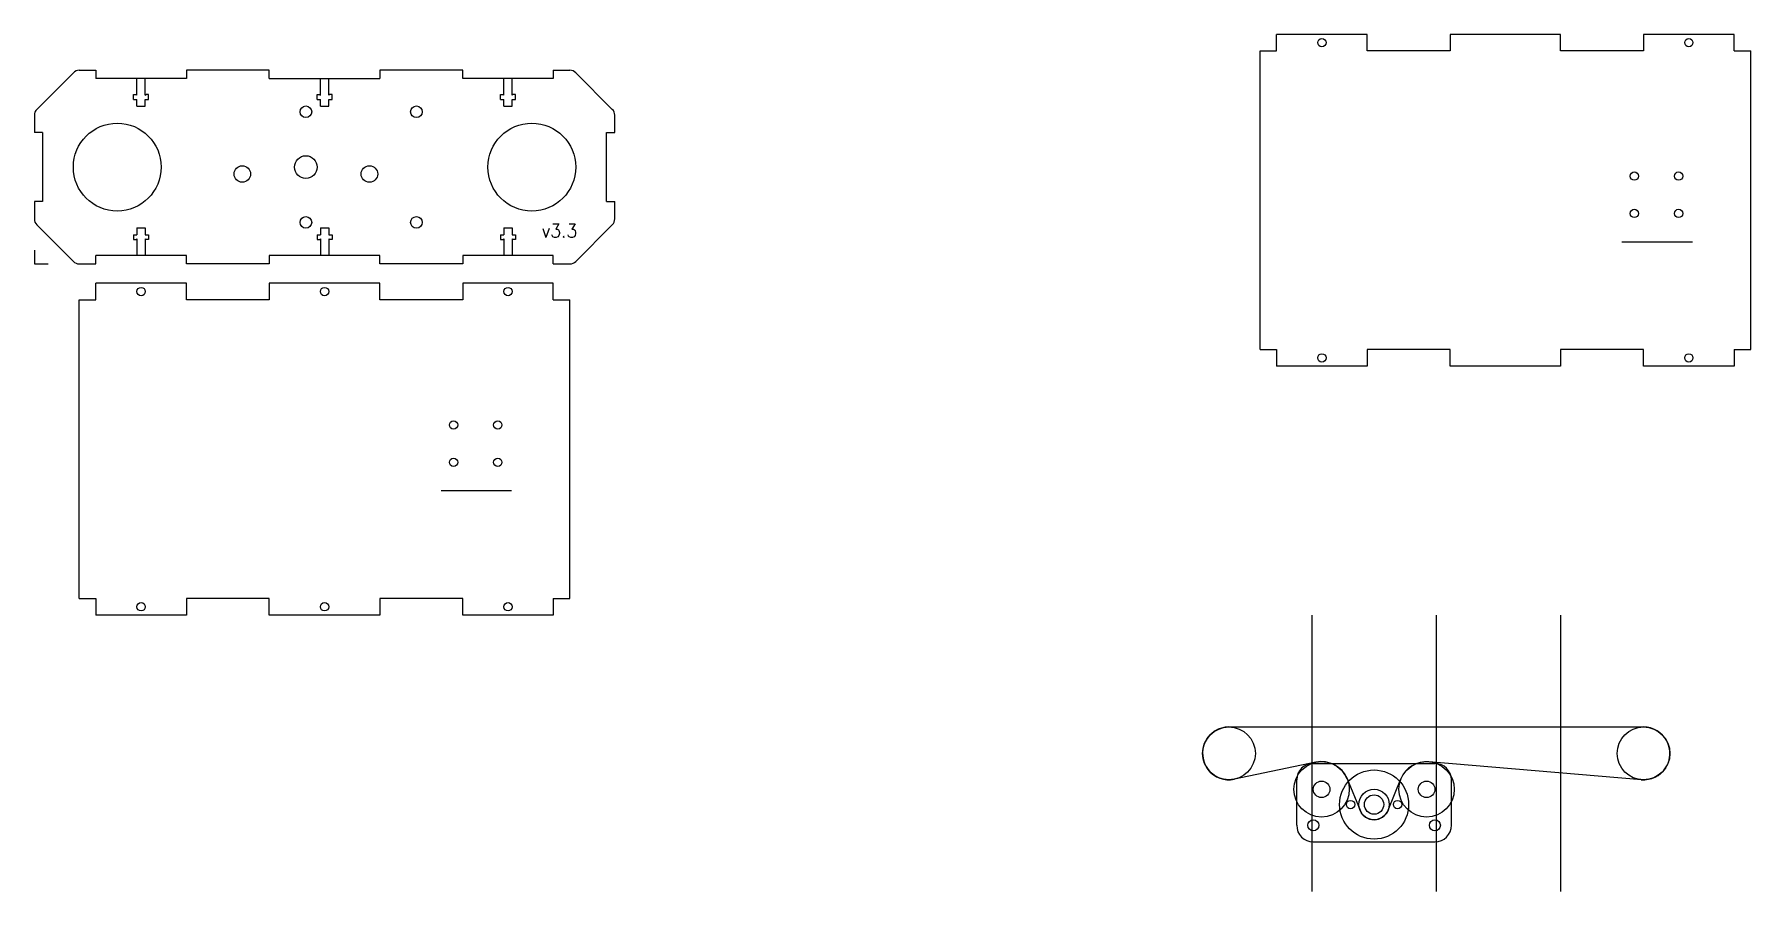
# Model space of a CAD drawing. Header units: millimetres. Extents: x -433 to 1405, y -416 to 1030.
# Drawn here: x 768 to 1389, y 350 to 660 of the extents above; entities that cross this region are included whole.
import ezdxf

# ---------------------------------------------------------------- set-up
doc = ezdxf.new("R2010")
doc.units = ezdxf.units.MM
doc.layers.get('0').update_dxf_attribs({"lineweight": 25, "true_color": 0xffffff})
doc.layers.add('Belt', color=5, linetype='Continuous', lineweight=25, true_color=0x0000ff)
doc.layers.add('Pulley', color=4, linetype='Continuous', lineweight=25, true_color=0x00ffff)
doc.styles.add('textstyle2', font='')
doc.styles.get('textstyle2').set_extended_font_data('Standard')

msp = doc.modelspace()

# ---------------------------------------------------------------- linework, layer by layer
for p, q in [((1250, 660), (1217.24, 660)), ((1217.24, 654), (1217.24, 660)), ((1250, 654), (1250, 660)), ((1320, 660), (1280, 660)), ((1280, 660), (1280, 654)), ((1320, 654), (1320, 660)), ((1382.76, 660), (1350, 660)), ((1350, 660), (1350, 654)), ((1382.76, 654), (1382.76, 660)), ((1211.24, 546), (1211.24, 654)), ((1211.24, 654), (1217.24, 654)), ((1280, 654), (1250, 654)), ((1350, 654), (1320, 654)), ((1382.76, 654), (1388.76, 654)), ((1388.76, 546), (1388.76, 654)), ((768.64, 632.88), (781.88, 646.12)), ((784, 647), (790, 647)), ((790, 647), (790, 644)), ((852.76, 647), (822.76, 647)), ((822.76, 647), (822.76, 644)), ((852.76, 644), (852.76, 647)), ((922.76, 647), (892.76, 647)), ((892.76, 647), (892.76, 644)), ((922.76, 644), (922.76, 647)), ((955.51, 647), (961.51, 647)), ((955.51, 647), (955.51, 644)), ((963.64, 646.12), (976.88, 632.88)), ((822.76, 644), (790, 644)), ((804.88, 638), (804.88, 644)), ((807.88, 638), (807.88, 644)), ((852.76, 644), (892.76, 644)), ((871.26, 638), (871.26, 644)), ((874.26, 638), (874.26, 644)), ((955.51, 644), (922.76, 644)), ((937.64, 638), (937.64, 644)), ((940.64, 638), (940.64, 644)), ((803.68, 636.5), (803.68, 638.2)), ((803.68, 638.2), (804.58, 638.2)), ((803.68, 636.5), (804.88, 636.5)), ((804.58, 638.2), (804.88, 638)), ((804.88, 634), (804.88, 636.5)), ((804.88, 634), (807.88, 634)), ((807.88, 638), (808.18, 638.2)), ((807.88, 634), (807.88, 636.5)), ((807.88, 636.5), (809.08, 636.5)), ((809.08, 638.2), (808.18, 638.2)), ((809.08, 636.5), (809.08, 638.2)), ((870.06, 636.5), (870.06, 638.2)), ((870.06, 638.2), (870.96, 638.2)), ((870.06, 636.5), (871.26, 636.5)), ((870.96, 638.2), (871.26, 638)), ((871.26, 634), (871.26, 636.5)), ((871.26, 634), (874.26, 634)), ((874.26, 638), (874.56, 638.2)), ((874.26, 634), (874.26, 636.5)), ((874.26, 636.5), (875.46, 636.5)), ((875.46, 638.2), (874.56, 638.2)), ((875.46, 636.5), (875.46, 638.2)), ((936.44, 636.5), (936.44, 638.2)), ((936.44, 638.2), (937.34, 638.2)), ((936.44, 636.5), (937.64, 636.5)), ((937.34, 638.2), (937.64, 638)), ((937.64, 634), (937.64, 636.5)), ((937.64, 634), (940.64, 634)), ((940.64, 638), (940.94, 638.2)), ((940.64, 634), (940.64, 636.5)), ((940.64, 636.5), (941.84, 636.5)), ((941.84, 638.2), (940.94, 638.2)), ((941.84, 636.5), (941.84, 638.2)), ((767.76, 630.76), (767.76, 624.5)), ((977.76, 624.5), (977.76, 630.76)), ((770.76, 624.5), (767.76, 624.5)), ((770.76, 624.5), (770.76, 599.5)), ((974.76, 599.5), (974.76, 624.5)), ((974.76, 624.5), (977.76, 624.5)), ((767.76, 599.5), (767.76, 593.24)), ((770.76, 599.5), (767.76, 599.5)), ((974.76, 599.5), (977.76, 599.5)), ((977.76, 593.24), (977.76, 599.5)), ((768.64, 591.12), (781.88, 577.88)), ((804.88, 590), (804.88, 587.5)), ((804.88, 590), (807.88, 590)), ((807.88, 590), (807.88, 587.5)), ((871.26, 590), (871.26, 587.5)), ((871.26, 590), (874.26, 590)), ((874.26, 590), (874.26, 587.5)), ((937.64, 590), (937.64, 587.5)), ((937.64, 590), (940.64, 590)), ((940.64, 590), (940.64, 587.5)), ((963.64, 577.88), (976.88, 591.12)), ((803.68, 587.5), (804.88, 587.5)), ((803.68, 587.5), (803.68, 585.8)), ((803.68, 585.8), (804.58, 585.8)), ((804.58, 585.8), (804.88, 586)), ((804.88, 586), (804.88, 580)), ((807.88, 587.5), (809.08, 587.5)), ((807.88, 586), (807.88, 580)), ((807.88, 586), (808.18, 585.8)), ((809.08, 585.8), (808.18, 585.8)), ((809.08, 587.5), (809.08, 585.8)), ((870.06, 587.5), (871.26, 587.5)), ((870.06, 587.5), (870.06, 585.8)), ((870.06, 585.8), (870.96, 585.8)), ((870.96, 585.8), (871.26, 586)), ((871.26, 586), (871.26, 580)), ((874.26, 587.5), (875.46, 587.5)), ((874.26, 586), (874.26, 580)), ((874.26, 586), (874.56, 585.8)), ((875.46, 585.8), (874.56, 585.8)), ((875.46, 587.5), (875.46, 585.8)), ((936.44, 587.5), (937.64, 587.5)), ((936.44, 587.5), (936.44, 585.8)), ((936.44, 585.8), (937.34, 585.8)), ((937.34, 585.8), (937.64, 586)), ((937.64, 586), (937.64, 580)), ((940.64, 587.5), (941.84, 587.5)), ((940.64, 586), (940.64, 580)), ((940.64, 586), (940.94, 585.8)), ((941.84, 585.8), (940.94, 585.8)), ((941.84, 587.5), (941.84, 585.8)), ((767.76, 582), (767.76, 577)), ((822.76, 580), (790, 580)), ((790, 577), (790, 580)), ((822.76, 577), (822.76, 580)), ((892.76, 580), (852.76, 580)), ((852.76, 580), (852.76, 577)), ((892.76, 577), (892.76, 580)), ((955.51, 580), (922.76, 580)), ((922.76, 580), (922.76, 577)), ((955.51, 577), (955.51, 580)), ((767.76, 577), (772.76, 577)), ((784, 577), (790, 577)), ((852.76, 577), (822.76, 577)), ((922.76, 577), (892.76, 577)), ((955.51, 577), (961.51, 577)), ((822.76, 570), (790, 570)), ((790, 564), (790, 570)), ((822.76, 564), (822.76, 570)), ((892.76, 570), (852.76, 570)), ((852.76, 570), (852.76, 564)), ((892.76, 564), (892.76, 570)), ((955.51, 570), (922.76, 570)), ((922.76, 570), (922.76, 564)), ((955.51, 564), (955.51, 570)), ((784, 456), (784, 564)), ((784, 564), (790, 564)), ((852.76, 564), (822.76, 564)), ((922.76, 564), (892.76, 564)), ((955.51, 564), (961.51, 564)), ((961.51, 456), (961.51, 564)), ((1211.24, 546), (1217.24, 546)), ((1217.24, 546), (1217.24, 540)), ((1280, 546), (1250, 546)), ((1250, 546), (1250, 540)), ((1280, 540), (1280, 546)), ((1350, 546), (1320, 546)), ((1320, 546), (1320, 540)), ((1350, 540), (1350, 546)), ((1382.76, 546), (1388.76, 546)), ((1382.76, 546), (1382.76, 540)), ((1250, 540), (1217.24, 540)), ((1320, 540), (1280, 540)), ((1382.76, 540), (1350, 540)), ((784, 456), (790, 456)), ((790, 456), (790, 450)), ((852.76, 456), (822.76, 456)), ((822.76, 456), (822.76, 450)), ((852.76, 450), (852.76, 456)), ((922.76, 456), (892.76, 456)), ((892.76, 456), (892.76, 450)), ((922.76, 450), (922.76, 456)), ((955.51, 456), (961.51, 456)), ((955.51, 456), (955.51, 450)), ((822.76, 450), (790, 450)), ((892.76, 450), (852.76, 450)), ((955.51, 450), (922.76, 450)), ((1230.5, 396.38), (1274.5, 396.38)), ((1224.5, 374), (1224.5, 390.38)), ((1280.5, 374), (1280.5, 390.38)), ((1230.5, 368), (1274.5, 368))]:
    msp.add_line(p, q)
at = {"color": 5, "true_color": 0x0000ff}
for p, q in [((1342.18, 585), (1367.68, 585)), ((914.94, 495), (940.44, 495))]:
    msp.add_line(p, q, dxfattribs=at)
at = {"color": 1, "true_color": 0xff0000}
for p, q in [((1230, 450), (1230, 350)), ((1320, 450), (1320, 350))]:
    msp.add_line(p, q, dxfattribs=at)
at = {"color": 30, "true_color": 0xff7f00}
msp.add_line((1275, 450), (1275, 350), dxfattribs=at)
for centre, radius in [((1233.62, 657), 1.5), ((1366.38, 657), 1.5), ((866.01, 632), 2.1), ((906.01, 632), 2.1), ((797.76, 612), 15.88), ((947.76, 612), 15.88), ((866.01, 612), 4.1), ((843.01, 609.5), 3), ((889.01, 609.5), 3), ((1346.68, 608.75), 1.5), ((1362.68, 608.75), 1.5), ((1346.68, 595.25), 1.5), ((1362.68, 595.25), 1.5), ((866.01, 592), 2.1), ((906.01, 592), 2.1), ((806.38, 567), 1.5), ((872.76, 567), 1.5), ((939.14, 567), 1.5), ((1233.62, 543), 1.5), ((1366.38, 543), 1.5), ((919.44, 518.75), 1.5), ((935.44, 518.75), 1.5), ((919.44, 505.25), 1.5), ((935.44, 505.25), 1.5), ((806.38, 453), 1.5), ((872.76, 453), 1.5), ((939.14, 453), 1.5), ((1233.5, 387), 3), ((1271.5, 387), 3), ((1244, 381.5), 1.5), ((1252.5, 381.5), 3.5), ((1261, 381.5), 1.5), ((1230.5, 374), 2), ((1274.5, 374), 2)]:
    msp.add_circle(centre, radius)
msp.add_circle((1252.5, 381.5), 12.5, dxfattribs=at)
for centre, radius, start, end in [((784, 644), 3, 90, 135), ((961.51, 644), 3, 45, 90), ((770.76, 630.76), 3, 135, 180), ((974.76, 630.76), 3, 0, 45), ((770.76, 593.24), 3, 180, 225), ((974.76, 593.24), 3, 315, 0), ((784, 580), 3, 225, 270), ((961.51, 580), 3, 270, 315), ((1230.5, 390.38), 6, 90, 180), ((1274.5, 390.38), 6, 0, 90), ((1230.5, 374), 6, 180, 270), ((1274.5, 374), 6, 270, 0)]:
    msp.add_arc(centre, radius, start, end)
at = {"layer": 'Belt'}
for p, q in [((1200, 409.55), (1350, 409.55)), ((1231.45, 396.81), (1201.95, 390.65)), ((1349.2, 390.48), (1272.34, 396.98)), ((1242.78, 390.78), (1247.41, 379.42)), ((1257.59, 379.42), (1262.22, 390.78))]:
    msp.add_line(p, q, dxfattribs=at)
for centre, radius, start, end in [((1200, 400), 9.55, 90, 281.78879), ((1350, 400), 9.55, 265.16517, 90), ((1233.5, 387), 10.02, 22.16925, 101.78879), ((1271.5, 387), 10.02, 85.16517, 157.83075), ((1252.5, 381.5), 5.5, 202.16925, 337.83075)]:
    msp.add_arc(centre, radius, start, end, dxfattribs=at)
at = {"layer": 'Pulley'}
for centre, radius in [((1200, 400), 9.55), ((1350, 400), 9.55), ((1233.5, 387), 10.02), ((1271.5, 387), 10.02), ((1252.5, 381.5), 5.5)]:
    msp.add_circle(centre, radius, dxfattribs=at)

# ---------------------------------------------------------------- texts
at = {"color": 5, "true_color": 0x0000ff, "insert": (957.76, 589), "char_height": 5, "attachment_point": 5, "style": 'textstyle2'}
msp.add_mtext('v3.3', dxfattribs=at)

doc.saveas('drawing.dxf')
